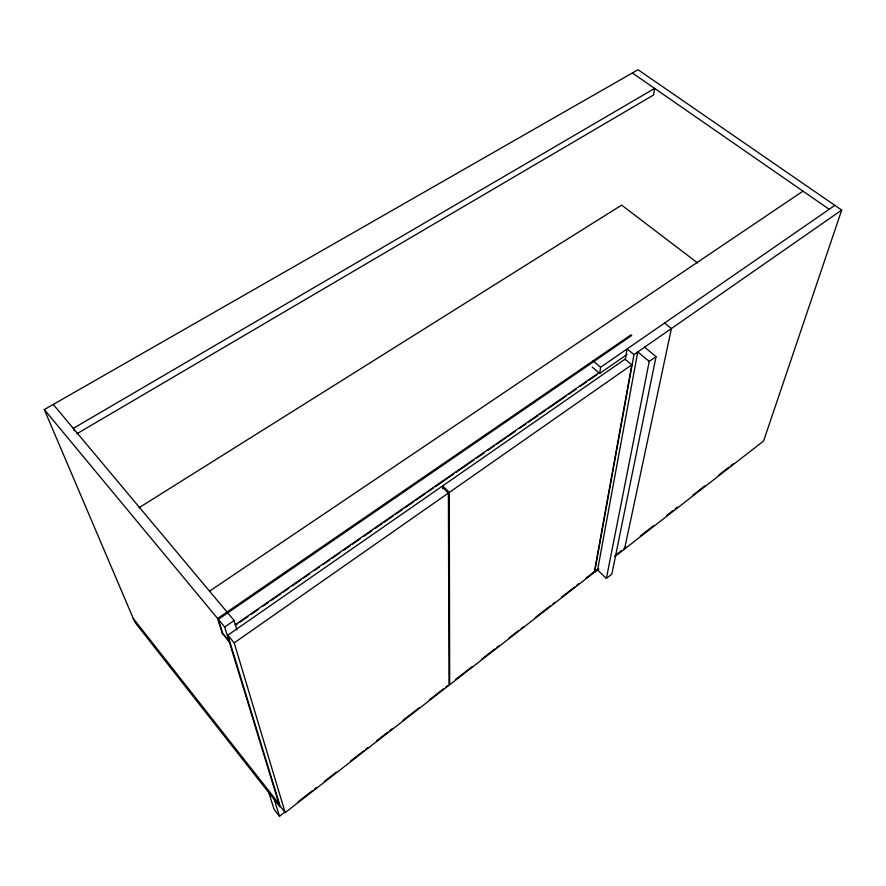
<?xml version="1.0" encoding="UTF-8"?>
<svg xmlns="http://www.w3.org/2000/svg" width="886" height="886" viewBox="0 0 886 886"><rect width="100%" height="100%" fill="white"/><g stroke="black" fill="none" stroke-linecap="round" stroke-linejoin="round"><path stroke-width="1.33" d="M592.225 367.059L599.689 373.427L600.619 367.247L834.867 205.364M625.272 359.771L627.144 348.918L633.966 354.577L594.55 572.378L598.836 569.056M631.784 364.81L594.284 572.4L449.678 684.778L449.28 492.45L442.646 485.905L625.04 359.162L631.784 364.81L449.28 492.45M649.239 361.422L637.765 351.93L597.585 570.019L606.389 578.425L649.239 361.422L656.05 356.626L644.576 347.19M656.05 356.626L611.838 574.15L606.389 578.425M624.53 549.076L671.422 328.529L664.589 323.047M44.3 409.565L224.701 627.033L279.821 806.692L134.827 622.16L44.3 409.565L638.02 69.728L841.7 210.082L763.599 440.995L614.895 556.563M268.768 792.616L274.117 809.416L279.489 816.272L284.949 812.03M298.073 801.841L312.282 790.799M314.464 789.094L316.656 787.399M324.298 781.452L336.326 772.116M350.535 761.074L363.659 750.885M365.84 749.191L368.033 747.485M376.771 740.696L387.703 732.201M389.895 730.507L392.077 728.801M403.008 720.307L419.41 707.571M429.245 699.929L443.454 688.887M445.647 687.193L447.829 685.498M455.482 679.551L471.884 666.815M481.718 659.173L494.831 648.973M497.024 647.278L499.206 645.584M509.051 637.942L518.886 630.289M521.068 628.595L523.261 626.9M535.277 617.553L550.583 605.67M552.775 603.964L554.957 602.27M561.514 597.175L574.637 586.986M576.819 585.281L579.012 583.586M585.568 578.492L597.596 569.155M615.083 555.566L621.64 550.472M623.833 548.766L626.014 547.072M640.224 536.03L653.347 525.841M666.46 515.652L673.017 510.557M675.21 508.852L677.391 507.157M692.697 495.274L704.724 485.927M718.934 474.885L728.768 467.243M730.961 465.549L733.143 463.843M285.192 812.617L448.992 685.31L448.394 493.07L441.771 486.514L227.835 635.184L280.164 806.216L285.192 812.617L234.203 642.871L227.835 635.184M234.203 642.871L448.394 493.07M633.966 354.577L841.7 210.082M235.399 625.317L237.669 623.744M239.94 622.171L247.903 616.656M251.314 614.286L258.136 609.557M262.677 606.412L268.369 602.469M271.769 600.11L280.873 593.797M283.143 592.225L288.825 588.282M292.236 585.923L301.329 579.621M303.599 578.037L309.292 574.106M314.973 570.163L319.514 567.007M322.925 564.648L329.747 559.919M332.017 558.346L339.98 552.831M343.391 550.461L350.214 545.732M352.484 544.159L360.436 538.644M363.847 536.274L371.81 530.758M375.221 528.399L382.043 523.67M384.314 522.098L393.406 515.796M395.677 514.212L402.499 509.483M404.769 507.911L413.873 501.609M416.143 500.036L425.236 493.724M427.506 492.151L433.199 488.208M435.469 486.635L453.654 474.032M455.925 472.448L474.121 459.845M476.391 458.272L484.343 452.757M487.754 450.387L494.576 445.658M496.847 444.085L505.95 437.784M508.221 436.2L515.043 431.482M519.584 428.326L526.406 423.597M528.676 422.024L537.78 415.722M540.05 414.139L545.732 410.207M548.002 408.623L566.198 396.02M568.469 394.447L576.421 388.932M579.832 386.562L586.654 381.833M588.924 380.26L596.887 374.745M599.689 373.427L626.978 354.511M224.701 627.033L234.125 620.521L53.249 404.437M235.233 624.763L599.257 372.519M209.539 591.139L802.982 191.154M139.024 507.733L621.629 205.12L697.559 262.921M76.916 433.73L653.58 94.99L654.632 88.412L73.283 428.37L74.258 430.795M632.349 72.973L829.185 209.295M593.099 360.868L600.619 367.247M222.718 633.435L228.998 641.032M229.164 641.586L222.198 633.147L217.613 618.494L630.976 334.875L631.729 335.495L218.321 619.347L222.895 633.988M133.232 618.428L278.88 803.613M274.283 799.626L279.489 816.272M234.125 620.521L236.828 629.802M442.646 485.905L442.679 488.662"/></g></svg>
